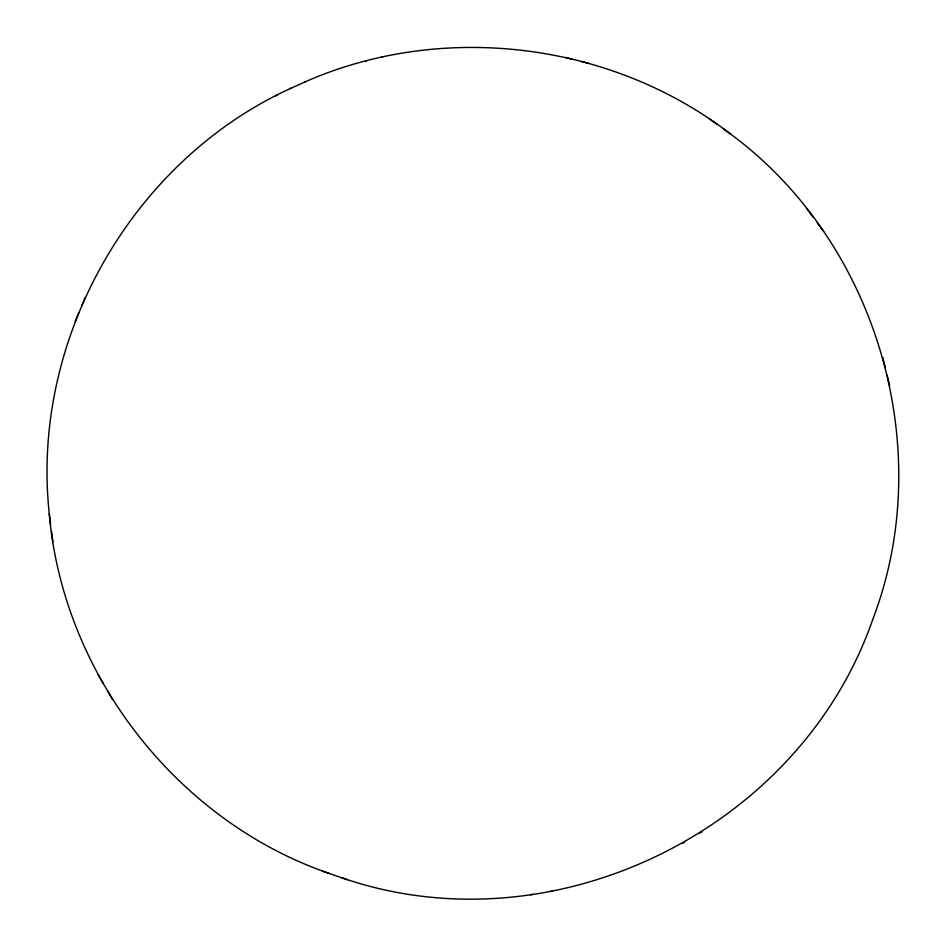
<?xml version="1.0" encoding="UTF-8"?>
<svg xmlns="http://www.w3.org/2000/svg" width="946" height="946" viewBox="0 0 946 946"><rect width="100%" height="100%" fill="white"/><g stroke="black" fill="none" stroke-linecap="round" stroke-linejoin="round"><path stroke-width="1.42" d="M291.403 88.049C128.396 161.943 26.192 347.016 50.599 524.297M75.183 321.427L78.766 312.866M81.687 305.806L85.128 297.564M341.317 877.616C552.31 951.049 799.914 830.139 872.827 619.252C938.964 446.205 874.932 234.915 722.981 128.609M699.851 833.024L702.074 831.735M682.87 843.253L684.644 842.224M304.931 81.983L305.83 81.545C443.556 21.167 612.157 42.298 730.986 134.332M275.404 95.972L277.261 95.097M290.02 88.699L305.83 81.545M381.12 57.41L382.716 57.044M365.735 61.088L366.823 60.84M530.564 894.68L532.716 894.372M550.702 891.392L552.334 891.167M565.365 57.422L572.046 59.113M581.057 61.372L588.164 63.157M49.239 513.666C63.122 674.226 176.535 820.761 329.007 873.395M322.491 871.16L347.478 879.721M709.323 118.865L717.08 124.411M806.879 208.841L813.182 217.332M817.214 222.842L823.623 231.486M98.1 674.664L103.351 683.722M107.442 690.663L112.669 699.685M882.76 357.446L885.314 367.781M887.112 375.219L889.666 385.554M51.522 531.144L52.905 541.916"/></g></svg>
